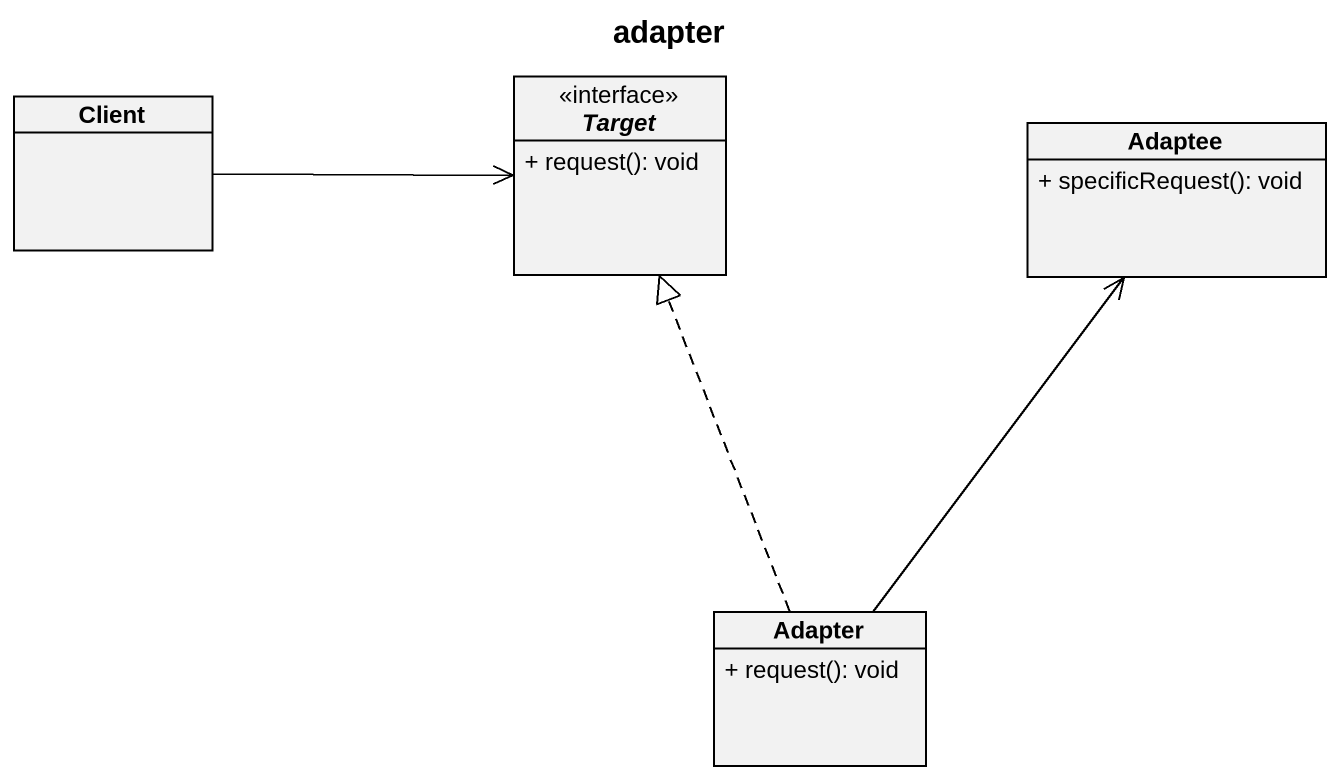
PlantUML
@startuml
title adapter
hide circle
hide empty members
skinparam classAttributeIconSize 0
class Client
interface Target <<interface>> {
  + request(): void
}
class Adaptee {
  + specificRequest(): void
}
class Adapter {
  + request(): void
}
Client -right-> Target
Adapter .up.|> Target
Adapter -up-> Adaptee
@enduml
